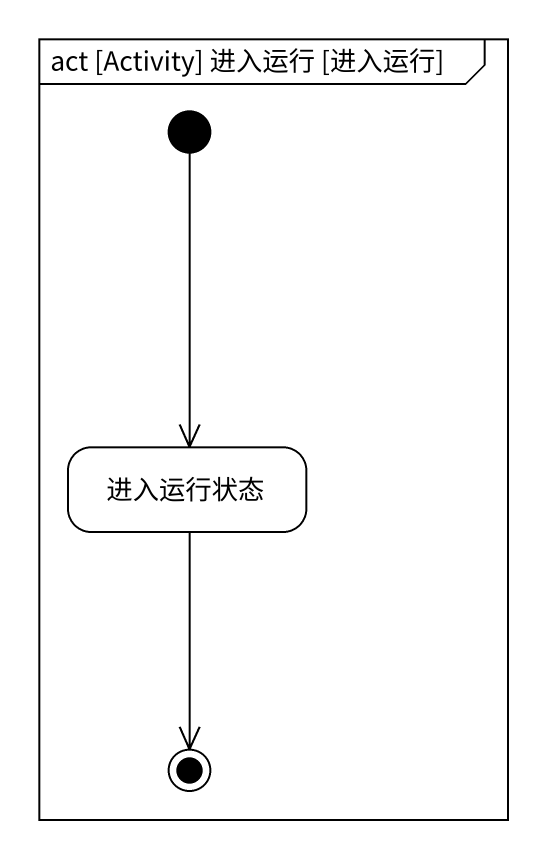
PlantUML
@startuml
mainframe act [Activity] 进入运行 [进入运行]
hide empty description
state 进入运行状态
[*] --> 进入运行状态
进入运行状态 --> [*]
@enduml
